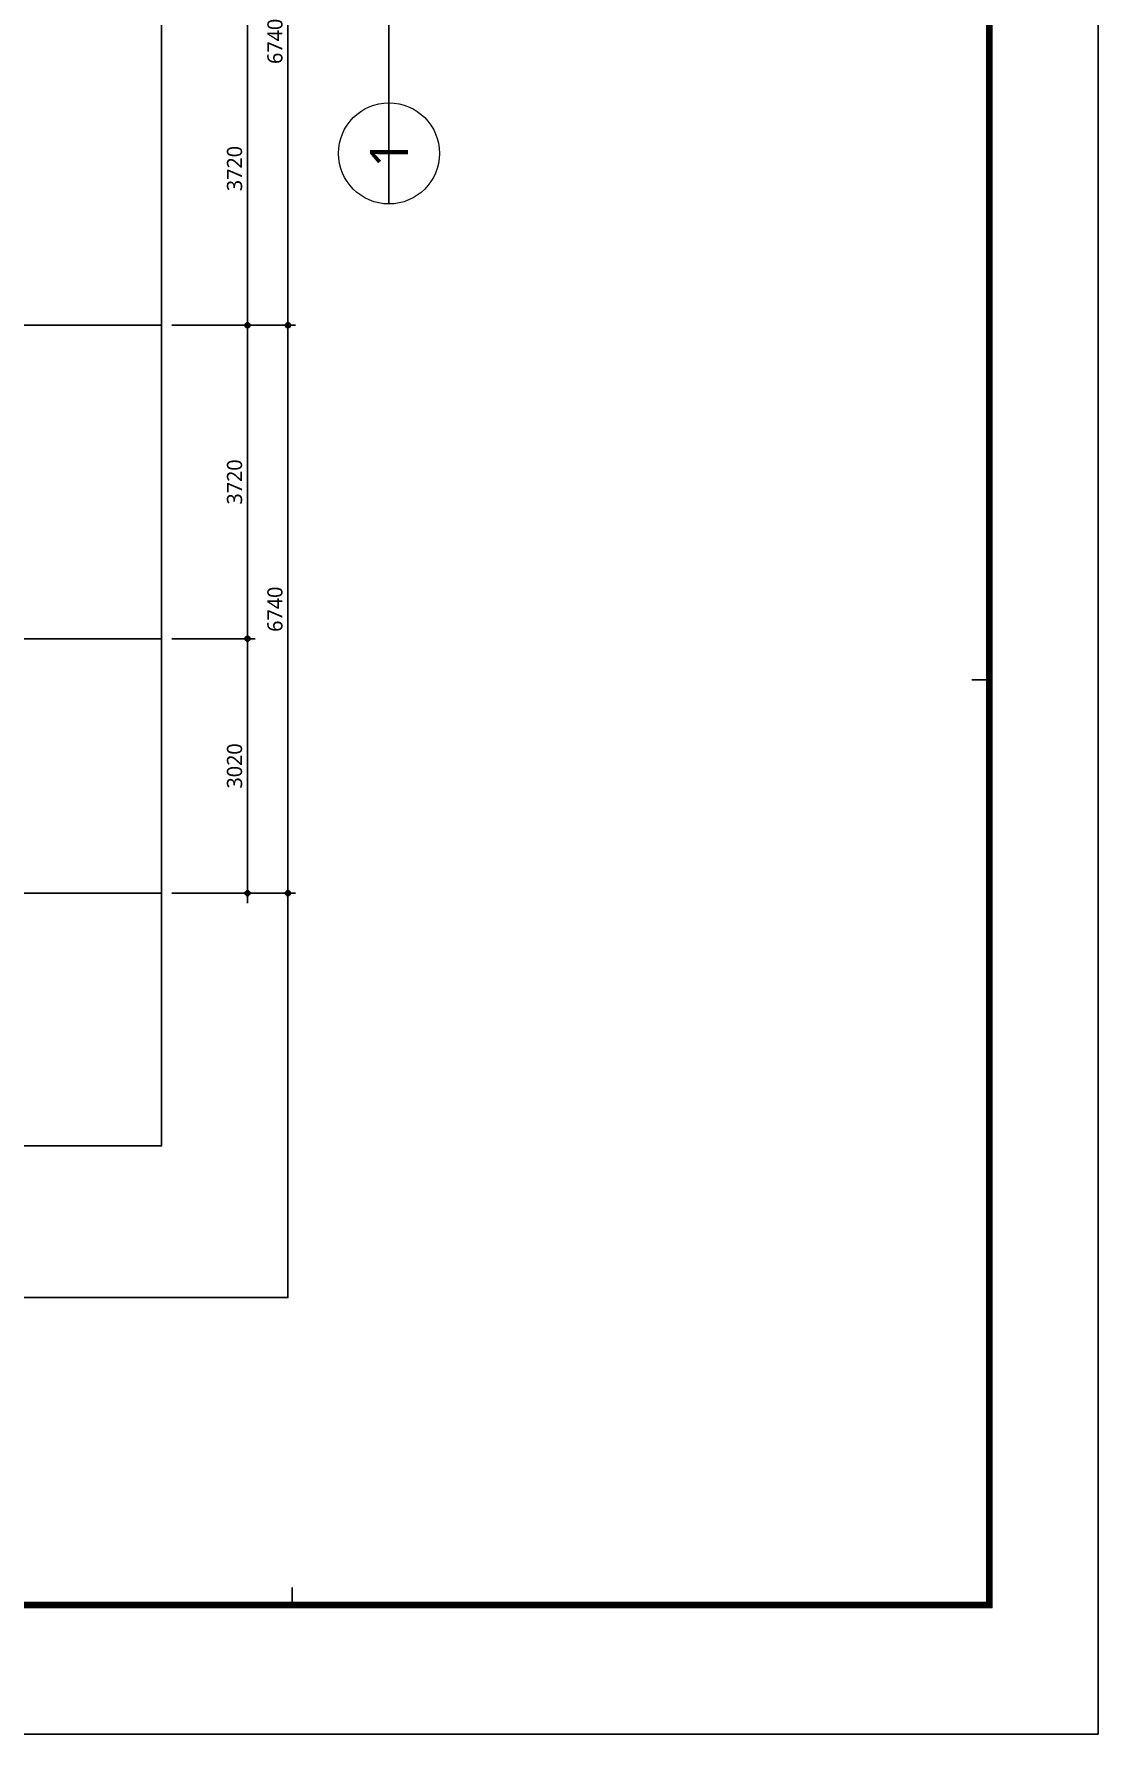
# Model space of a CAD drawing. Header units: millimetres. Extents: x 262481 to 2519995, y -394348 to 364571.
# Drawn here: x 345801 to 358437, y -352129 to -331952 of the extents above; entities that cross this region are included whole.
import ezdxf
from ezdxf.enums import TextEntityAlignment as Align

# ---------------------------------------------------------------- set-up
doc = ezdxf.new("R2010")
doc.units = ezdxf.units.MM
doc.header["$LTSCALE"] = 65
doc.linetypes.add('CEN', pattern=[62, 60, -1, 0, -1])
doc.layers.get('Defpoints').update_dxf_attribs({"color": 145})
for name, color, linetype in [('CEN', 1, 'CEN'), ('DIM', 7, 'Continuous'), ('FORM_고양장항A-1BL-S-성능$0$FORM', 7, 'Continuous')]:
    doc.layers.add(name, color=color, linetype=linetype)
doc.layers.add('DEFPOINT', color=144, linetype='Continuous', plot=False)
doc.layers.add('FORM_고양장항A-1BL-S-성능$0$DEFPOINT', color=144, linetype='Continuous', plot=False)
doc.layers.add('TEXT', color=3, linetype='Continuous', lineweight=9)
doc.styles.add('맑은고딕', font='malgun.ttf')
doc.dimstyles.new('DIM_60', dxfattribs={"dimscale": 60, "dimtxt": 3, "dimasz": 1, "dimexe": 1.5, "dimexo": 2, "dimgap": 1, "dimtad": 1, "dimdec": 0, "dimzin": 0, "dimdsep": 46, "dimtxsty": '맑은고딕', "dimblk1": 'DIMDOT', "dimblk2": 'DIMDOT', "dimsah": 1, "dimcen": 0.09, "dimdle": 2, "dimclrd": 7, "dimclre": 7, "dimclrt": 3, "dimadec": 0, "dimazin": 0, "dimtfac": 1, "dimtdec": 0, "dimtix": 1, "dimtmove": 2, "dimatfit": 3, "dimldrblk": 'DIMDOT', "dimfxl": 0, "dimtolj": 1, "dimtzin": 0, "dimarcsym": 0})

# ---------------------------------------------------------------- blocks, each defined once
blk = doc.blocks.new('DIMDOT')
at = {"layer": 'DIM', "linetype": 'Continuous'}
blk.add_line((-2, 0), (2, 0), dxfattribs=at)
for radius in [0.5, 0.25]:
    blk.add_circle((0, 0), radius, dxfattribs=at)
blk = doc.blocks.new('*D216')
at = {"layer": 'Defpoints', "color": 0, "linetype": 'Continuous', "transparency": 16777216}
for p in [(347317, -335409), (347317, -342149), (348817, -342149)]:
    blk.add_point(p, dxfattribs=at)
at = {"layer": 'DIM', "color": 7, "linetype": 'Continuous', "lineweight": -2, "transparency": 16777216}
for p, q in [((347437, -335409), (348907, -335409)), ((348817, -335469), (348817, -342089)), ((347437, -342149), (348907, -342149))]:
    blk.add_line(p, q, dxfattribs=at)
at = {"layer": 'DIM', "color": 7, "linetype": 'Continuous', "lineweight": -2, "transparency": 16777216, "xscale": 60, "yscale": 60, "zscale": 60}
for p, rotation in [((348817, -335409), 90), ((348817, -342149), 270)]:
    blk.add_blockref('DIMDOT', p, dxfattribs=dict(at, rotation=rotation))
at = {"layer": 'DIM', "color": 3, "linetype": 'Continuous', "transparency": 16777216, "insert": (348664, -338779), "char_height": 180, "attachment_point": 5, "rotation": 90, "style": '맑은고딕'}
blk.add_mtext('\\A1;6740', dxfattribs=at)
blk = doc.blocks.new('*D217')
at = {"layer": 'Defpoints', "color": 0, "linetype": 'Continuous', "transparency": 16777216}
for p in [(347317, -339129), (347317, -342149), (348337, -342149)]:
    blk.add_point(p, dxfattribs=at)
at = {"layer": 'DIM', "color": 7, "linetype": 'Continuous', "lineweight": -2, "transparency": 16777216}
for p, q in [((347437, -339129), (348427, -339129)), ((348337, -339189), (348337, -342089)), ((347437, -342149), (348427, -342149))]:
    blk.add_line(p, q, dxfattribs=at)
at = {"layer": 'DIM', "color": 7, "linetype": 'Continuous', "lineweight": -2, "transparency": 16777216, "xscale": 60, "yscale": 60, "zscale": 60}
for p, rotation in [((348337, -339129), 90), ((348337, -342149), 270)]:
    blk.add_blockref('DIMDOT', p, dxfattribs=dict(at, rotation=rotation))
at = {"layer": 'DIM', "color": 3, "linetype": 'Continuous', "transparency": 16777216, "insert": (348184, -340639), "char_height": 180, "attachment_point": 5, "rotation": 90, "style": '맑은고딕'}
blk.add_mtext('\\A1;3020', dxfattribs=at)
blk = doc.blocks.new('*D218')
at = {"layer": 'Defpoints', "color": 0, "linetype": 'Continuous', "transparency": 16777216}
for p in [(347317, -335409), (348337, -335409), (347317, -339129)]:
    blk.add_point(p, dxfattribs=at)
at = {"layer": 'DIM', "color": 7, "linetype": 'Continuous', "lineweight": -2, "transparency": 16777216}
for p, q in [((347437, -335409), (348427, -335409)), ((348337, -339069), (348337, -335469)), ((347437, -339129), (348427, -339129))]:
    blk.add_line(p, q, dxfattribs=at)
at = {"layer": 'DIM', "color": 7, "linetype": 'Continuous', "lineweight": -2, "transparency": 16777216, "xscale": 60, "yscale": 60, "zscale": 60}
for p, rotation in [((348337, -335409), 90), ((348337, -339129), 270)]:
    blk.add_blockref('DIMDOT', p, dxfattribs=dict(at, rotation=rotation))
at = {"layer": 'DIM', "color": 3, "linetype": 'Continuous', "transparency": 16777216, "insert": (348184, -337269), "char_height": 180, "attachment_point": 5, "rotation": 90, "style": '맑은고딕'}
blk.add_mtext('\\A1;3720', dxfattribs=at)
blk = doc.blocks.new('*D219')
at = {"layer": 'Defpoints', "color": 0, "linetype": 'Continuous', "transparency": 16777216}
for p in [(347317, -328669), (348817, -328669), (347317, -335409)]:
    blk.add_point(p, dxfattribs=at)
at = {"layer": 'DIM', "color": 7, "linetype": 'Continuous', "lineweight": -2, "transparency": 16777216}
for p, q in [((347437, -328669), (348907, -328669)), ((348817, -335349), (348817, -328729)), ((347437, -335409), (348907, -335409))]:
    blk.add_line(p, q, dxfattribs=at)
at = {"layer": 'DIM', "color": 7, "linetype": 'Continuous', "lineweight": -2, "transparency": 16777216, "xscale": 60, "yscale": 60, "zscale": 60}
for p, rotation in [((348817, -328669), 90), ((348817, -335409), 270)]:
    blk.add_blockref('DIMDOT', p, dxfattribs=dict(at, rotation=rotation))
at = {"layer": 'DIM', "color": 3, "linetype": 'Continuous', "transparency": 16777216, "insert": (348664, -332039), "char_height": 180, "attachment_point": 5, "rotation": 90, "style": '맑은고딕'}
blk.add_mtext('\\A1;6740', dxfattribs=at)
blk = doc.blocks.new('*D221')
at = {"layer": 'Defpoints', "color": 0, "linetype": 'Continuous', "transparency": 16777216}
for p in [(347317, -331689), (347317, -335409), (348337, -335409)]:
    blk.add_point(p, dxfattribs=at)
at = {"layer": 'DIM', "color": 7, "linetype": 'Continuous', "lineweight": -2, "transparency": 16777216}
for p, q in [((347437, -331689), (348427, -331689)), ((348337, -331749), (348337, -335349)), ((347437, -335409), (348427, -335409))]:
    blk.add_line(p, q, dxfattribs=at)
at = {"layer": 'DIM', "color": 7, "linetype": 'Continuous', "lineweight": -2, "transparency": 16777216, "xscale": 60, "yscale": 60, "zscale": 60}
for p, rotation in [((348337, -331689), 90), ((348337, -335409), 270)]:
    blk.add_blockref('DIMDOT', p, dxfattribs=dict(at, rotation=rotation))
at = {"layer": 'DIM', "color": 3, "linetype": 'Continuous', "transparency": 16777216, "insert": (348184, -333549), "char_height": 180, "attachment_point": 5, "rotation": 90, "style": '맑은고딕'}
blk.add_mtext('\\A1;3720', dxfattribs=at)
blk = doc.blocks.new('FORM_고양장항A-1BL-S-성능')
at = {"layer": 'FORM_고양장항A-1BL-S-성능$0$DEFPOINT', "color": 1}
for p, q in [((26, 159.5), (29, 159.5)), ((208.5, 22), (208.5, 25))]:
    blk.add_line(p, q, dxfattribs=at)
at = {"layer": 'FORM_고양장항A-1BL-S-성능$0$DEFPOINT'}
blk.add_lwpolyline([(0, 594), (0, 0), (841, 0), (841, 594), (0, 594)], dxfattribs=at)
at = {"layer": 'FORM_고양장항A-1BL-S-성능$0$FORM'}
for points in [[(25, 573), (25, 21), (757, 21), (757, 573)], [(26, 572), (26, 22), (756, 22), (756, 572)]]:
    blk.add_lwpolyline(points, close=True, dxfattribs=at)
at = {"layer": 'FORM_고양장항A-1BL-S-성능$0$FORM', "const_width": 1}
blk.add_lwpolyline([(25.5, 572.5), (25.5, 21.5), (756.5, 21.5), (756.5, 572.5)], close=True, dxfattribs=at)

msp = doc.modelspace()

# ---------------------------------------------------------------- linework, layer by layer
at = {"layer": 'CEN'}
for p, q in [((345317.4, -335408.8), (347317.4, -335408.8)), ((345317.4, -339128.8), (347317.4, -339128.8)), ((345317.4, -342148.8), (347317.4, -342148.8))]:
    msp.add_line(p, q, dxfattribs=at)
at = {"layer": 'DEFPOINT'}
msp.add_line((350017.4, -323368.8), (350017.4, -333968.8), dxfattribs=at)
for points in [[(331252.4, -346948.8), (331252.4, -310388.8), (348817.4, -310388.8), (348817.4, -346948.8)], [(332752.4, -345148.8), (332752.4, -312188.8), (347317.4, -312188.8), (347317.4, -345148.8)]]:
    msp.add_lwpolyline(points, close=True, dxfattribs=at)
at = {"layer": 'TEXT'}
msp.add_line((350017.4, -332768.8), (350017.4, -323368.8), dxfattribs=at)
msp.add_circle((350017.4, -333368.8), 600, dxfattribs=at)

# ---------------------------------------------------------------- block references
at = {"xscale": 60, "yscale": 60, "zscale": 60, "rotation": 90}
msp.add_blockref('FORM_고양장항A-1BL-S-성능', (358437.4, -352128.8), dxfattribs=at)

# ---------------------------------------------------------------- texts
at = {"layer": 'TEXT', "style": '맑은고딕'}
msp.add_text('1', height=450, rotation=90, dxfattribs=at).set_placement((350017.4, -333368.8), align=Align.MIDDLE_CENTER)

# ---------------------------------------------------------------- dimensions: what is measured, and where the dimension line sits
at = {"layer": 'DIM', "linetype": 'Continuous'}
for base, p1, p2, angle, picture, middle in [((348817.4, -328668.8), (347317.4, -335408.8), (347317.4, -328668.8), 90, '*D219', (348664.4, -332038.8)), ((348337.4, -335408.8), (347317.4, -331688.8), (347317.4, -335408.8), 270, '*D221', (348184.4, -333548.8)), ((348817.4, -342148.8), (347317.4, -335408.8), (347317.4, -342148.8), 270, '*D216', (348664.4, -338778.8)), ((348337.4, -335408.8), (347317.4, -339128.8), (347317.4, -335408.8), 90, '*D218', (348184.4, -337268.8)), ((348337.4, -342148.8), (347317.4, -339128.8), (347317.4, -342148.8), 270, '*D217', (348184.4, -340638.8))]:
    dim = msp.add_linear_dim(base=base, p1=p1, p2=p2, angle=angle, dimstyle='DIM_60', dxfattribs=at)
    dim.commit()
    dim.dimension.update_dxf_attribs({"geometry": picture, "text_midpoint": middle})

doc.saveas('drawing.dxf')
